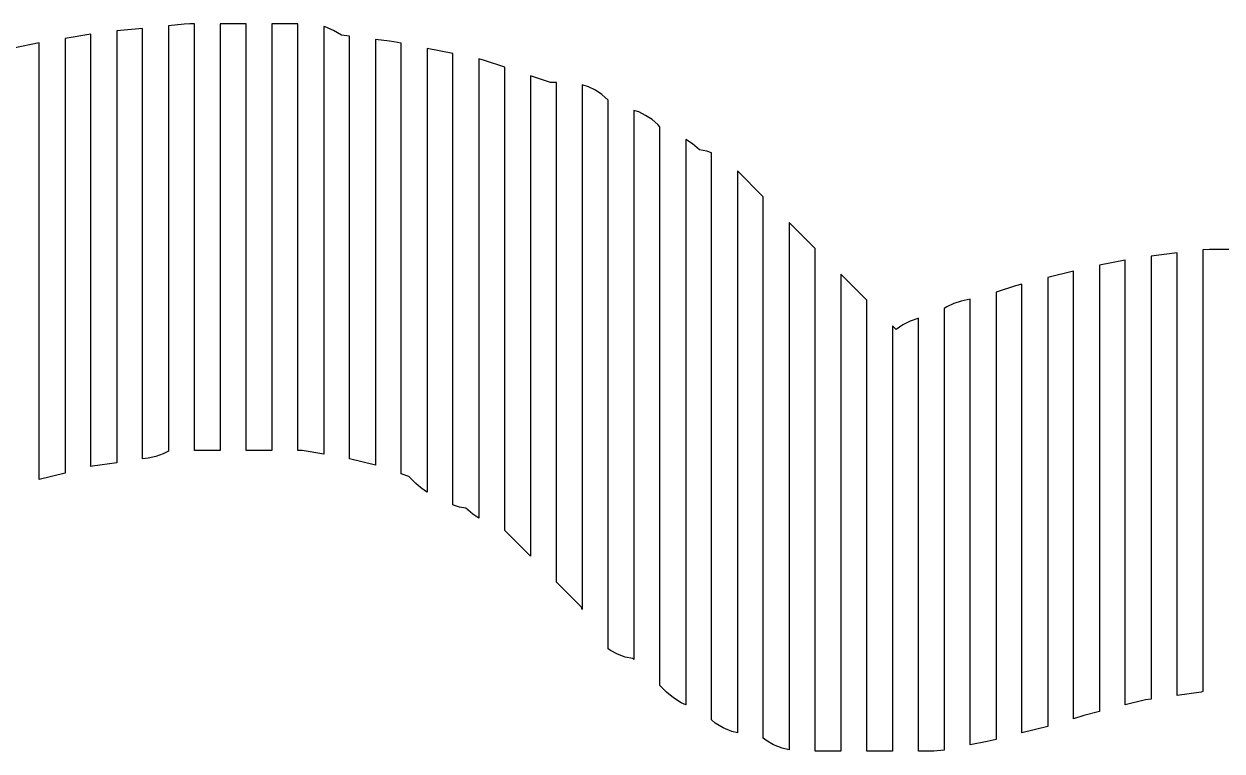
# Model space of a CAD drawing. Header units: metres. Extents: x -6 to 1890, y -8 to 898.
# Drawn here: x 919.2 to 1104.5, y 443.3 to 555.9 of the extents above; entities that cross this region are included whole.
import ezdxf

# ---------------------------------------------------------------- set-up
doc = ezdxf.new("R2010")
doc.units = ezdxf.units.M
doc.layers.add('PASSADAS_COMPLETAS', color=1, linetype='CONTINUOUS')
doc.layers.add('PECAS_2D', color=3, linetype='CONTINUOUS')

msp = doc.modelspace()

# ---------------------------------------------------------------- linework, layer by layer
at = {"layer": 'PASSADAS_COMPLETAS'}
msp.add_lwpolyline([(1105.578, 520.972), (1102.595, 520.972), (1101.578, 520.909), (1101.578, 515.747), (1101.578, 514.456), (1101.578, 513.166), (1101.578, 511.875), (1101.578, 510.585), (1101.578, 509.294), (1101.578, 508.004), (1101.578, 506.713), (1101.578, 505.423), (1101.578, 504.132), (1101.578, 502.842), (1101.578, 501.551), (1101.578, 500.261), (1101.578, 498.97), (1101.578, 497.68), (1101.578, 496.389), (1101.578, 495.098), (1101.578, 464.126), (1101.578, 462.835), (1101.578, 461.545), (1101.578, 460.254), (1101.578, 458.964), (1101.578, 457.673), (1101.578, 456.383), (1101.578, 452.511), (1101.297, 452.452), (1097.578, 451.921), (1097.578, 455.798), (1097.578, 457.09), (1097.578, 458.382), (1097.578, 459.675), (1097.578, 460.967), (1097.578, 462.26), (1097.578, 493.276), (1097.578, 494.569), (1097.578, 495.861), (1097.578, 497.153), (1097.578, 498.446), (1097.578, 499.738), (1097.578, 501.03), (1097.578, 502.323), (1097.578, 503.615), (1097.578, 504.908), (1097.578, 506.2), (1097.578, 507.492), (1097.578, 508.785), (1097.578, 510.077), (1097.578, 511.369), (1097.578, 512.662), (1097.578, 513.954), (1097.578, 515.246), (1097.578, 520.416), (1093.578, 519.916), (1093.578, 514.741), (1093.578, 513.447), (1093.578, 512.154), (1093.578, 510.86), (1093.578, 509.566), (1093.578, 508.273), (1093.578, 506.979), (1093.578, 505.685), (1093.578, 504.391), (1093.578, 503.098), (1093.578, 501.804), (1093.578, 500.51), (1093.578, 499.217), (1093.578, 497.923), (1093.578, 496.629), (1093.578, 495.335), (1093.578, 494.042), (1093.578, 461.699), (1093.578, 460.405), (1093.578, 459.111), (1093.578, 457.818), (1093.578, 456.524), (1093.578, 455.23), (1093.578, 451.349), (1092.713, 451.226), (1089.578, 450.442), (1089.578, 455.641), (1089.578, 456.94), (1089.578, 458.24), (1089.578, 459.54), (1089.578, 460.839), (1089.578, 493.331), (1089.578, 494.631), (1089.578, 495.93), (1089.578, 497.23), (1089.578, 498.53), (1089.578, 499.829), (1089.578, 501.129), (1089.578, 502.429), (1089.578, 503.729), (1089.578, 505.028), (1089.578, 506.328), (1089.578, 507.628), (1089.578, 508.927), (1089.578, 510.227), (1089.578, 511.527), (1089.578, 512.826), (1089.578, 514.126), (1089.578, 519.325), (1085.578, 518.525), (1085.578, 513.311), (1085.578, 512.007), (1085.578, 510.704), (1085.578, 509.4), (1085.578, 508.097), (1085.578, 506.794), (1085.578, 505.49), (1085.578, 504.187), (1085.578, 502.883), (1085.578, 501.58), (1085.578, 500.276), (1085.578, 498.973), (1085.578, 497.669), (1085.578, 496.366), (1085.578, 495.063), (1085.578, 493.759), (1085.578, 492.456), (1085.578, 459.869), (1085.578, 458.566), (1085.578, 457.263), (1085.578, 455.959), (1085.578, 454.656), (1085.578, 453.352), (1085.578, 449.442), (1083.167, 448.839), (1081.578, 448.309), (1081.578, 452.16), (1081.578, 453.443), (1081.578, 454.727), (1081.578, 456.01), (1081.578, 457.293), (1081.578, 458.577), (1081.578, 490.662), (1081.578, 493.229), (1081.578, 494.512), (1081.578, 495.796), (1081.578, 497.079), (1081.578, 498.363), (1081.578, 499.646), (1081.578, 500.929), (1081.578, 502.213), (1081.578, 503.496), (1081.578, 504.78), (1081.578, 506.063), (1081.578, 507.346), (1081.578, 508.63), (1081.578, 509.913), (1081.578, 511.197), (1081.578, 517.614), (1077.578, 516.614), (1077.578, 510.179), (1077.578, 508.892), (1077.578, 507.605), (1077.578, 506.318), (1077.578, 505.031), (1077.578, 503.744), (1077.578, 502.457), (1077.578, 501.17), (1077.578, 499.883), (1077.578, 498.597), (1077.578, 497.31), (1077.578, 496.023), (1077.578, 494.736), (1077.578, 493.449), (1077.578, 492.162), (1077.578, 490.875), (1077.578, 489.588), (1077.578, 457.414), (1077.578, 456.127), (1077.578, 454.84), (1077.578, 453.553), (1077.578, 452.266), (1077.578, 450.98), (1077.578, 447.119), (1073.578, 446.119), (1073.578, 449.98), (1073.578, 451.266), (1073.578, 452.553), (1073.578, 453.84), (1073.578, 455.127), (1073.578, 456.414), (1073.578, 457.701), (1073.578, 488.588), (1073.578, 489.875), (1073.578, 491.162), (1073.578, 492.449), (1073.578, 493.736), (1073.578, 495.023), (1073.578, 496.31), (1073.578, 497.597), (1073.578, 498.883), (1073.578, 500.17), (1073.578, 501.457), (1073.578, 502.744), (1073.578, 504.031), (1073.578, 505.318), (1073.578, 506.605), (1073.578, 507.892), (1073.578, 509.179), (1073.578, 515.614), (1072.573, 515.335), (1069.578, 514.337), (1069.578, 509.113), (1069.578, 507.807), (1069.578, 506.501), (1069.578, 505.195), (1069.578, 503.889), (1069.578, 502.583), (1069.578, 501.277), (1069.578, 499.971), (1069.578, 498.665), (1069.578, 497.359), (1069.578, 496.053), (1069.578, 494.747), (1069.578, 493.441), (1069.578, 492.135), (1069.578, 490.829), (1069.578, 489.523), (1069.578, 488.217), (1069.578, 486.911), (1069.578, 455.567), (1069.578, 454.261), (1069.578, 452.955), (1069.578, 451.649), (1069.578, 450.343), (1069.578, 445.119), (1068.187, 444.782), (1065.578, 444.26), (1065.578, 448.167), (1065.578, 449.47), (1065.578, 450.772), (1065.578, 452.075), (1065.578, 453.377), (1065.578, 454.68), (1065.578, 485.939), (1065.578, 487.241), (1065.578, 488.544), (1065.578, 489.846), (1065.578, 491.149), (1065.578, 492.451), (1065.578, 493.754), (1065.578, 495.056), (1065.578, 496.359), (1065.578, 497.661), (1065.578, 498.963), (1065.578, 500.266), (1065.578, 501.568), (1065.578, 502.871), (1065.578, 504.173), (1065.578, 505.476), (1065.578, 506.778), (1065.578, 513.291), (1064.195, 512.945), (1063.057, 512.58), (1061.968, 512.063), (1061.578, 511.81), (1061.578, 505.364), (1061.578, 504.074), (1061.578, 502.785), (1061.578, 501.496), (1061.578, 500.206), (1061.578, 498.917), (1061.578, 497.627), (1061.578, 496.338), (1061.578, 495.049), (1061.578, 493.759), (1061.578, 492.47), (1061.578, 491.181), (1061.578, 489.891), (1061.578, 488.602), (1061.578, 487.313), (1061.578, 486.023), (1061.578, 484.734), (1061.578, 455.079), (1061.578, 453.789), (1061.578, 451.211), (1061.578, 449.921), (1061.578, 448.632), (1061.578, 447.343), (1061.578, 443.474), (1059.939, 443.312), (1057.578, 443.312), (1057.578, 447.178), (1057.578, 448.466), (1057.578, 449.755), (1057.578, 451.043), (1057.578, 452.331), (1057.578, 453.62), (1057.578, 483.255), (1057.578, 484.543), (1057.578, 485.832), (1057.578, 487.12), (1057.578, 488.408), (1057.578, 490.985), (1057.578, 492.274), (1057.578, 493.562), (1057.578, 494.851), (1057.578, 496.139), (1057.578, 497.428), (1057.578, 498.716), (1057.578, 500.005), (1057.578, 501.293), (1057.578, 502.582), (1057.578, 503.87), (1057.578, 510.312), (1057.468, 510.289), (1056.277, 509.862), (1055.162, 509.277), (1054.152, 508.554), (1053.578, 509.128), (1053.578, 502.676), (1053.578, 501.385), (1053.578, 500.095), (1053.578, 498.804), (1053.578, 497.514), (1053.578, 494.933), (1053.578, 493.642), (1053.578, 492.352), (1053.578, 491.061), (1053.578, 489.771), (1053.578, 487.19), (1053.578, 485.899), (1053.578, 484.609), (1053.578, 483.318), (1053.578, 482.028), (1053.578, 453.636), (1053.578, 452.346), (1053.578, 451.055), (1053.578, 449.765), (1053.578, 448.474), (1053.578, 447.184), (1053.578, 443.312), (1049.578, 443.312), (1049.578, 447.191), (1049.578, 448.484), (1049.578, 449.777), (1049.578, 451.07), (1049.578, 452.362), (1049.578, 453.655), (1049.578, 482.099), (1049.578, 483.392), (1049.578, 484.685), (1049.578, 485.978), (1049.578, 487.27), (1049.578, 488.563), (1049.578, 489.856), (1049.578, 492.442), (1049.578, 493.735), (1049.578, 495.028), (1049.578, 496.321), (1049.578, 497.614), (1049.578, 498.906), (1049.578, 500.199), (1049.578, 501.492), (1049.578, 502.785), (1049.578, 504.078), (1049.578, 505.371), (1049.578, 506.664), (1049.578, 513.128), (1045.578, 517.128), (1045.578, 511.948), (1045.578, 510.653), (1045.578, 509.358), (1045.578, 508.063), (1045.578, 506.768), (1045.578, 505.473), (1045.578, 504.178), (1045.578, 502.883), (1045.578, 501.588), (1045.578, 500.293), (1045.578, 498.998), (1045.578, 497.703), (1045.578, 496.408), (1045.578, 495.113), (1045.578, 493.818), (1045.578, 492.523), (1045.578, 491.228), (1045.578, 489.933), (1045.578, 487.343), (1045.578, 453.672), (1045.578, 452.377), (1045.578, 451.082), (1045.578, 449.787), (1045.578, 448.492), (1045.578, 447.197), (1045.578, 443.312), (1041.578, 443.312), (1041.578, 447.203), (1041.578, 448.5), (1041.578, 449.797), (1041.578, 451.094), (1041.578, 452.391), (1041.578, 453.688), (1041.578, 492.596), (1041.578, 493.893), (1041.578, 495.19), (1041.578, 496.487), (1041.578, 497.783), (1041.578, 499.08), (1041.578, 500.377), (1041.578, 501.674), (1041.578, 502.971), (1041.578, 504.268), (1041.578, 505.565), (1041.578, 506.862), (1041.578, 508.159), (1041.578, 509.456), (1041.578, 510.753), (1041.578, 512.05), (1041.578, 513.347), (1041.578, 514.644), (1041.578, 515.941), (1041.578, 521.128), (1037.578, 525.128), (1037.578, 519.945), (1037.578, 518.649), (1037.578, 517.353), (1037.578, 516.057), (1037.578, 514.761), (1037.578, 513.465), (1037.578, 512.169), (1037.578, 510.874), (1037.578, 509.578), (1037.578, 508.282), (1037.578, 506.986), (1037.578, 505.69), (1037.578, 504.394), (1037.578, 503.098), (1037.578, 501.802), (1037.578, 500.506), (1037.578, 497.915), (1037.578, 496.619), (1037.578, 455.15), (1037.578, 453.854), (1037.578, 452.559), (1037.578, 451.263), (1037.578, 449.967), (1037.578, 448.671), (1037.578, 443.487), (1036.497, 443.741), (1035.179, 444.277), (1033.969, 445.007), (1033.578, 445.333), (1033.578, 449.201), (1033.578, 450.49), (1033.578, 451.779), (1033.578, 453.068), (1033.578, 454.358), (1033.578, 455.647), (1033.578, 502.056), (1033.578, 503.345), (1033.578, 504.634), (1033.578, 505.924), (1033.578, 507.213), (1033.578, 508.502), (1033.578, 509.791), (1033.578, 511.08), (1033.578, 512.369), (1033.578, 513.658), (1033.578, 514.948), (1033.578, 516.237), (1033.578, 517.526), (1033.578, 518.815), (1033.578, 520.104), (1033.578, 521.393), (1033.578, 522.682), (1033.578, 523.972), (1033.578, 529.128), (1029.578, 533.128), (1029.578, 526.636), (1029.578, 525.337), (1029.578, 524.039), (1029.578, 522.74), (1029.578, 521.442), (1029.578, 520.143), (1029.578, 518.845), (1029.578, 517.547), (1029.578, 516.248), (1029.578, 514.95), (1029.578, 513.651), (1029.578, 512.353), (1029.578, 511.054), (1029.578, 509.756), (1029.578, 508.457), (1029.578, 507.159), (1029.578, 505.86), (1029.578, 504.562), (1029.578, 459.115), (1029.578, 457.816), (1029.578, 456.518), (1029.578, 455.22), (1029.578, 453.921), (1029.578, 452.623), (1029.578, 451.324), (1029.578, 450.026), (1029.578, 446.13), (1028.698, 446.34), (1027.362, 446.893), (1026.138, 447.646), (1025.578, 448.125), (1025.578, 453.289), (1025.578, 454.58), (1025.578, 455.871), (1025.578, 457.162), (1025.578, 458.453), (1025.578, 459.744), (1025.578, 461.035), (1025.578, 507.51), (1025.578, 508.801), (1025.578, 510.092), (1025.578, 511.383), (1025.578, 512.674), (1025.578, 513.965), (1025.578, 515.256), (1025.578, 516.547), (1025.578, 517.838), (1025.578, 519.129), (1025.578, 520.42), (1025.578, 521.711), (1025.578, 523.002), (1025.578, 524.293), (1025.578, 525.584), (1025.578, 526.875), (1025.578, 528.166), (1025.578, 529.457), (1025.578, 535.912), (1024.866, 536.158), (1023.718, 536.403), (1022.653, 537.316), (1021.578, 537.98), (1021.578, 532.833), (1021.578, 531.547), (1021.578, 530.26), (1021.578, 528.973), (1021.578, 527.687), (1021.578, 526.4), (1021.578, 525.113), (1021.578, 523.827), (1021.578, 522.54), (1021.578, 521.253), (1021.578, 519.967), (1021.578, 518.68), (1021.578, 517.393), (1021.578, 516.107), (1021.578, 514.82), (1021.578, 513.534), (1021.578, 512.247), (1021.578, 510.96), (1021.578, 463.354), (1021.578, 462.068), (1021.578, 460.781), (1021.578, 459.494), (1021.578, 458.208), (1021.578, 456.921), (1021.578, 455.634), (1021.578, 450.488), (1020.869, 450.787), (1019.669, 451.528), (1018.604, 452.441), (1017.578, 453.466), (1017.578, 458.63), (1017.578, 459.921), (1017.578, 461.212), (1017.578, 462.503), (1017.578, 463.794), (1017.578, 465.085), (1017.578, 466.376), (1017.578, 467.667), (1017.578, 512.849), (1017.578, 515.43), (1017.578, 516.721), (1017.578, 518.012), (1017.578, 519.303), (1017.578, 520.594), (1017.578, 521.885), (1017.578, 523.176), (1017.578, 524.467), (1017.578, 525.758), (1017.578, 527.049), (1017.578, 528.34), (1017.578, 529.63), (1017.578, 530.921), (1017.578, 532.212), (1017.578, 533.503), (1017.578, 534.794), (1017.578, 539.958), (1017.255, 540.281), (1016.373, 541.056), (1015.382, 541.721), (1014.302, 542.254), (1013.578, 542.499), (1013.578, 537.346), (1013.578, 536.057), (1013.578, 534.769), (1013.578, 533.481), (1013.578, 532.192), (1013.578, 530.904), (1013.578, 529.615), (1013.578, 528.327), (1013.578, 527.039), (1013.578, 525.75), (1013.578, 524.462), (1013.578, 523.174), (1013.578, 521.885), (1013.578, 520.597), (1013.578, 519.308), (1013.578, 518.02), (1013.578, 515.443), (1013.578, 471.639), (1013.578, 470.35), (1013.578, 469.062), (1013.578, 467.773), (1013.578, 466.485), (1013.578, 465.197), (1013.578, 463.908), (1013.578, 462.62), (1013.578, 457.466), (1013.424, 457.62), (1012.232, 457.871), (1011.052, 458.293), (1009.92, 458.886), (1009.578, 459.132), (1009.578, 466.855), (1009.578, 468.142), (1009.578, 469.429), (1009.578, 470.716), (1009.578, 472.003), (1009.578, 473.29), (1009.578, 474.577), (1009.578, 475.864), (1009.578, 478.438), (1009.578, 518.338), (1009.578, 519.625), (1009.578, 520.912), (1009.578, 522.199), (1009.578, 523.487), (1009.578, 524.774), (1009.578, 526.061), (1009.578, 527.348), (1009.578, 528.635), (1009.578, 529.922), (1009.578, 531.209), (1009.578, 532.496), (1009.578, 533.783), (1009.578, 535.07), (1009.578, 536.357), (1009.578, 537.645), (1009.578, 538.932), (1009.578, 544.08), (1008.617, 544.934), (1007.626, 545.598), (1006.547, 546.132), (1005.578, 546.46), (1005.578, 541.301), (1005.578, 540.012), (1005.578, 538.722), (1005.578, 537.432), (1005.578, 536.143), (1005.578, 534.853), (1005.578, 533.563), (1005.578, 532.274), (1005.578, 530.984), (1005.578, 529.695), (1005.578, 528.405), (1005.578, 527.115), (1005.578, 525.826), (1005.578, 524.536), (1005.578, 523.246), (1005.578, 521.957), (1005.578, 520.667), (1005.578, 519.378), (1005.578, 480.689), (1005.578, 479.399), (1005.578, 478.109), (1005.578, 476.82), (1005.578, 475.53), (1005.578, 474.241), (1005.578, 472.951), (1005.578, 465.213), (1005.451, 465.593), (1001.578, 469.466), (1001.578, 475.913), (1001.578, 477.202), (1001.578, 478.492), (1001.578, 479.781), (1001.578, 481.07), (1001.578, 482.359), (1001.578, 508.145), (1001.578, 522.328), (1001.578, 523.617), (1001.578, 524.906), (1001.578, 526.196), (1001.578, 527.485), (1001.578, 528.774), (1001.578, 530.064), (1001.578, 531.353), (1001.578, 532.642), (1001.578, 533.931), (1001.578, 535.221), (1001.578, 536.51), (1001.578, 537.799), (1001.578, 539.089), (1001.578, 540.378), (1001.578, 541.667), (1001.578, 542.957), (1001.578, 546.824), (1000.663, 546.824), (997.578, 547.853), (997.578, 543.938), (997.578, 542.633), (997.578, 541.328), (997.578, 540.023), (997.578, 538.718), (997.578, 537.413), (997.578, 536.108), (997.578, 534.803), (997.578, 533.498), (997.578, 532.193), (997.578, 530.888), (997.578, 529.582), (997.578, 528.277), (997.578, 526.972), (997.578, 525.667), (997.578, 524.362), (997.578, 523.057), (997.578, 486.517), (997.578, 485.212), (997.578, 483.907), (997.578, 482.602), (997.578, 481.297), (997.578, 479.992), (997.578, 478.687), (997.578, 473.466), (993.578, 477.466), (993.578, 481.378), (993.578, 482.682), (993.578, 483.986), (993.578, 485.29), (993.578, 486.594), (993.578, 487.898), (993.578, 489.202), (993.578, 524.41), (993.578, 525.714), (993.578, 527.018), (993.578, 528.322), (993.578, 529.626), (993.578, 530.93), (993.578, 532.234), (993.578, 533.538), (993.578, 534.842), (993.578, 536.146), (993.578, 537.45), (993.578, 538.754), (993.578, 540.058), (993.578, 541.362), (993.578, 542.666), (993.578, 543.97), (993.578, 545.274), (993.578, 549.186), (990.43, 550.235), (989.578, 550.462), (989.578, 546.585), (989.578, 545.293), (989.578, 544.001), (989.578, 542.708), (989.578, 541.416), (989.578, 540.124), (989.578, 538.832), (989.578, 537.54), (989.578, 536.247), (989.578, 534.955), (989.578, 533.663), (989.578, 532.371), (989.578, 531.078), (989.578, 529.786), (989.578, 528.494), (989.578, 527.202), (989.578, 525.91), (989.578, 492.312), (989.578, 491.02), (989.578, 489.728), (989.578, 488.435), (989.578, 487.143), (989.578, 485.851), (989.578, 484.559), (989.578, 479.39), (988.646, 479.966), (987.572, 480.887), (986.611, 481.076), (985.674, 481.368), (985.578, 481.41), (985.578, 486.585), (985.578, 487.879), (985.578, 489.173), (985.578, 490.467), (985.578, 491.761), (985.578, 493.055), (985.578, 526.695), (985.578, 527.988), (985.578, 529.282), (985.578, 530.576), (985.578, 531.87), (985.578, 533.164), (985.578, 534.458), (985.578, 535.751), (985.578, 537.045), (985.578, 538.339), (985.578, 539.633), (985.578, 540.927), (985.578, 542.221), (985.578, 543.514), (985.578, 544.808), (985.578, 546.102), (985.578, 547.396), (985.578, 551.277), (981.578, 552.077), (981.578, 548.19), (981.578, 546.894), (981.578, 545.598), (981.578, 544.303), (981.578, 543.007), (981.578, 541.711), (981.578, 540.415), (981.578, 539.119), (981.578, 537.824), (981.578, 536.528), (981.578, 535.232), (981.578, 533.936), (981.578, 532.64), (981.578, 531.345), (981.578, 530.049), (981.578, 528.753), (981.578, 495.062), (981.578, 493.766), (981.578, 492.47), (981.578, 491.175), (981.578, 489.879), (981.578, 488.583), (981.578, 483.4), (981.344, 483.533), (980.551, 484.105), (979.826, 484.756), (978.759, 485.822), (977.578, 486.216), (977.578, 490.062), (977.578, 491.344), (977.578, 492.626), (977.578, 493.908), (977.578, 495.19), (977.578, 496.471), (977.578, 528.52), (977.578, 529.802), (977.578, 531.084), (977.578, 532.366), (977.578, 533.648), (977.578, 534.93), (977.578, 536.212), (977.578, 537.494), (977.578, 538.776), (977.578, 540.058), (977.578, 541.34), (977.578, 542.622), (977.578, 543.904), (977.578, 545.186), (977.578, 546.468), (977.578, 547.75), (977.578, 549.032), (977.578, 552.878), (976.411, 553.111), (975.755, 553.217), (973.578, 553.489), (973.578, 549.611), (973.578, 548.318), (973.578, 547.025), (973.578, 545.732), (973.578, 544.439), (973.578, 543.146), (973.578, 541.853), (973.578, 540.56), (973.578, 539.267), (973.578, 537.974), (973.578, 536.681), (973.578, 535.388), (973.578, 534.095), (973.578, 532.802), (973.578, 531.509), (973.578, 530.216), (973.578, 497.893), (973.578, 496.6), (973.578, 495.307), (973.578, 494.014), (973.578, 492.721), (973.578, 491.428), (973.578, 487.549), (973.373, 487.617), (969.578, 488.566), (969.578, 492.415), (969.578, 493.697), (969.578, 494.98), (969.578, 496.263), (969.578, 497.546), (969.578, 498.829), (969.578, 529.616), (969.578, 530.899), (969.578, 532.182), (969.578, 533.464), (969.578, 534.747), (969.578, 536.03), (969.578, 537.313), (969.578, 538.596), (969.578, 539.879), (969.578, 541.161), (969.578, 542.444), (969.578, 543.727), (969.578, 545.01), (969.578, 546.293), (969.578, 547.575), (969.578, 548.858), (969.578, 550.141), (969.578, 553.989), (968.327, 554.146), (967.12, 554.883), (965.796, 555.43), (965.578, 555.482), (965.578, 550.291), (965.578, 548.993), (965.578, 547.695), (965.578, 546.397), (965.578, 545.099), (965.578, 543.801), (965.578, 542.503), (965.578, 541.206), (965.578, 539.908), (965.578, 538.61), (965.578, 537.312), (965.578, 536.014), (965.578, 534.716), (965.578, 533.418), (965.578, 532.12), (965.578, 530.822), (965.578, 498.375), (965.578, 497.077), (965.578, 495.779), (965.578, 494.481), (965.578, 493.184), (965.578, 489.29), (962.24, 489.846), (961.578, 489.846), (961.578, 493.73), (961.578, 495.025), (961.578, 496.319), (961.578, 497.614), (961.578, 498.909), (961.578, 500.203), (961.578, 531.275), (961.578, 532.569), (961.578, 533.864), (961.578, 536.453), (961.578, 537.748), (961.578, 539.042), (961.578, 540.337), (961.578, 541.632), (961.578, 542.926), (961.578, 544.221), (961.578, 545.516), (961.578, 546.81), (961.578, 548.105), (961.578, 549.4), (961.578, 550.694), (961.578, 555.873), (957.578, 555.873), (957.578, 550.694), (957.578, 549.4), (957.578, 548.105), (957.578, 546.81), (957.578, 545.516), (957.578, 544.221), (957.578, 542.926), (957.578, 541.632), (957.578, 540.337), (957.578, 539.042), (957.578, 537.748), (957.578, 536.453), (957.578, 535.159), (957.578, 533.864), (957.578, 532.569), (957.578, 531.275), (957.578, 500.203), (957.578, 498.909), (957.578, 497.614), (957.578, 496.319), (957.578, 495.025), (957.578, 493.73), (957.578, 489.846), (953.578, 489.846), (953.578, 493.73), (953.578, 495.025), (953.578, 496.319), (953.578, 497.614), (953.578, 498.909), (953.578, 500.203), (953.578, 531.275), (953.578, 532.569), (953.578, 533.864), (953.578, 535.159), (953.578, 536.453), (953.578, 537.748), (953.578, 539.042), (953.578, 540.337), (953.578, 541.632), (953.578, 542.926), (953.578, 544.221), (953.578, 545.516), (953.578, 546.81), (953.578, 548.105), (953.578, 549.4), (953.578, 550.694), (953.578, 555.873), (949.578, 555.873), (949.578, 550.694), (949.578, 549.4), (949.578, 548.105), (949.578, 546.81), (949.578, 545.516), (949.578, 544.221), (949.578, 542.926), (949.578, 541.632), (949.578, 540.337), (949.578, 539.042), (949.578, 537.748), (949.578, 536.453), (949.578, 535.159), (949.578, 533.864), (949.578, 532.569), (949.578, 500.203), (949.578, 498.909), (949.578, 497.614), (949.578, 496.319), (949.578, 495.025), (949.578, 493.73), (949.578, 489.846), (945.578, 489.846), (945.578, 493.73), (945.578, 495.025), (945.578, 496.319), (945.578, 497.614), (945.578, 498.909), (945.578, 500.203), (945.578, 531.275), (945.578, 532.569), (945.578, 533.864), (945.578, 535.159), (945.578, 536.453), (945.578, 537.748), (945.578, 539.042), (945.578, 540.337), (945.578, 541.632), (945.578, 542.926), (945.578, 544.221), (945.578, 545.516), (945.578, 546.81), (945.578, 548.105), (945.578, 549.4), (945.578, 550.694), (945.578, 555.873), (944.897, 555.873), (943.991, 555.828), (941.578, 555.586), (941.578, 550.421), (941.578, 549.129), (941.578, 547.838), (941.578, 546.546), (941.578, 545.255), (941.578, 543.964), (941.578, 542.672), (941.578, 541.381), (941.578, 540.089), (941.578, 538.798), (941.578, 537.506), (941.578, 536.215), (941.578, 534.924), (941.578, 533.632), (941.578, 532.341), (941.578, 531.049), (941.578, 500.056), (941.578, 498.764), (941.578, 497.473), (941.578, 496.181), (941.578, 494.89), (941.578, 493.599), (941.578, 489.724), (940.745, 489.298), (939.605, 488.894), (938.428, 488.645), (937.578, 488.524), (937.578, 492.37), (937.578, 493.651), (937.578, 494.933), (937.578, 496.215), (937.578, 497.497), (937.578, 498.779), (937.578, 530.829), (937.578, 532.111), (937.578, 533.393), (937.578, 534.675), (937.578, 535.957), (937.578, 537.239), (937.578, 538.521), (937.578, 539.803), (937.578, 541.085), (937.578, 542.367), (937.578, 543.648), (937.578, 544.93), (937.578, 546.212), (937.578, 547.494), (937.578, 548.776), (937.578, 550.058), (937.578, 555.186), (933.578, 554.786), (933.578, 549.645), (933.578, 548.36), (933.578, 547.075), (933.578, 545.789), (933.578, 544.504), (933.578, 543.219), (933.578, 541.934), (933.578, 540.648), (933.578, 539.363), (933.578, 538.078), (933.578, 536.792), (933.578, 535.507), (933.578, 534.222), (933.578, 532.937), (933.578, 531.651), (933.578, 530.366), (933.578, 498.234), (933.578, 496.949), (933.578, 495.664), (933.578, 494.379), (933.578, 493.093), (933.578, 487.952), (929.844, 487.419), (929.578, 487.352), (929.578, 491.215), (929.578, 492.503), (929.578, 493.79), (929.578, 495.078), (929.578, 496.365), (929.578, 497.653), (929.578, 498.94), (929.578, 529.843), (929.578, 531.13), (929.578, 532.418), (929.578, 533.705), (929.578, 534.993), (929.578, 536.281), (929.578, 537.568), (929.578, 538.856), (929.578, 540.143), (929.578, 541.431), (929.578, 542.719), (929.578, 544.006), (929.578, 545.294), (929.578, 546.581), (929.578, 547.869), (929.578, 549.156), (929.578, 554.307), (925.578, 553.64), (925.578, 548.464), (925.578, 547.17), (925.578, 545.876), (925.578, 544.582), (925.578, 543.288), (925.578, 541.994), (925.578, 540.7), (925.578, 539.406), (925.578, 538.112), (925.578, 536.818), (925.578, 535.524), (925.578, 534.23), (925.578, 532.936), (925.578, 531.642), (925.578, 530.348), (925.578, 529.054), (925.578, 497.998), (925.578, 496.704), (925.578, 495.41), (925.578, 494.116), (925.578, 492.822), (925.578, 491.528), (925.578, 486.352), (921.578, 485.352), (921.578, 490.551), (921.578, 491.851), (921.578, 493.151), (921.578, 494.451), (921.578, 495.75), (921.578, 528.245), (921.578, 529.544), (921.578, 530.844), (921.578, 532.144), (921.578, 533.444), (921.578, 534.744), (921.578, 536.043), (921.578, 537.343), (921.578, 538.643), (921.578, 539.943), (921.578, 541.242), (921.578, 542.542), (921.578, 543.842), (921.578, 545.142), (921.578, 546.441), (921.578, 547.741), (921.578, 552.94), (917.578, 552.14)], dxfattribs=at)
at = {"layer": 'PECAS_2D'}
msp.add_lwpolyline([(1105.578, 520.972), (1102.595, 520.972), (1101.578, 520.909), (1101.578, 515.747), (1101.578, 514.456), (1101.578, 513.166), (1101.578, 511.875), (1101.578, 510.585), (1101.578, 509.294), (1101.578, 508.004), (1101.578, 506.713), (1101.578, 505.423), (1101.578, 504.132), (1101.578, 502.842), (1101.578, 501.551), (1101.578, 500.261), (1101.578, 498.97), (1101.578, 497.68), (1101.578, 496.389), (1101.578, 495.098), (1101.578, 464.126), (1101.578, 462.835), (1101.578, 461.545), (1101.578, 460.254), (1101.578, 458.964), (1101.578, 457.673), (1101.578, 456.383), (1101.578, 452.511), (1101.297, 452.452), (1097.578, 451.921), (1097.578, 455.798), (1097.578, 457.09), (1097.578, 458.382), (1097.578, 459.675), (1097.578, 460.967), (1097.578, 462.26), (1097.578, 493.276), (1097.578, 494.569), (1097.578, 495.861), (1097.578, 497.153), (1097.578, 498.446), (1097.578, 499.738), (1097.578, 501.03), (1097.578, 502.323), (1097.578, 503.615), (1097.578, 504.908), (1097.578, 506.2), (1097.578, 507.492), (1097.578, 508.785), (1097.578, 510.077), (1097.578, 511.369), (1097.578, 512.662), (1097.578, 513.954), (1097.578, 515.246), (1097.578, 520.416), (1093.578, 519.916), (1093.578, 514.741), (1093.578, 513.447), (1093.578, 512.154), (1093.578, 510.86), (1093.578, 509.566), (1093.578, 508.273), (1093.578, 506.979), (1093.578, 505.685), (1093.578, 504.391), (1093.578, 503.098), (1093.578, 501.804), (1093.578, 500.51), (1093.578, 499.217), (1093.578, 497.923), (1093.578, 496.629), (1093.578, 495.335), (1093.578, 494.042), (1093.578, 461.699), (1093.578, 460.405), (1093.578, 459.111), (1093.578, 457.818), (1093.578, 456.524), (1093.578, 455.23), (1093.578, 451.349), (1092.713, 451.226), (1089.578, 450.442), (1089.578, 455.641), (1089.578, 456.94), (1089.578, 458.24), (1089.578, 459.54), (1089.578, 460.839), (1089.578, 493.331), (1089.578, 494.631), (1089.578, 495.93), (1089.578, 497.23), (1089.578, 498.53), (1089.578, 499.829), (1089.578, 501.129), (1089.578, 502.429), (1089.578, 503.729), (1089.578, 505.028), (1089.578, 506.328), (1089.578, 507.628), (1089.578, 508.927), (1089.578, 510.227), (1089.578, 511.527), (1089.578, 512.826), (1089.578, 514.126), (1089.578, 519.325), (1085.578, 518.525), (1085.578, 513.311), (1085.578, 512.007), (1085.578, 510.704), (1085.578, 509.4), (1085.578, 508.097), (1085.578, 506.794), (1085.578, 505.49), (1085.578, 504.187), (1085.578, 502.883), (1085.578, 501.58), (1085.578, 500.276), (1085.578, 498.973), (1085.578, 497.669), (1085.578, 496.366), (1085.578, 495.063), (1085.578, 493.759), (1085.578, 492.456), (1085.578, 459.869), (1085.578, 458.566), (1085.578, 457.263), (1085.578, 455.959), (1085.578, 454.656), (1085.578, 453.352), (1085.578, 449.442), (1083.167, 448.839), (1081.578, 448.309), (1081.578, 452.16), (1081.578, 453.443), (1081.578, 454.727), (1081.578, 456.01), (1081.578, 457.293), (1081.578, 458.577), (1081.578, 490.662), (1081.578, 493.229), (1081.578, 494.512), (1081.578, 495.796), (1081.578, 497.079), (1081.578, 498.363), (1081.578, 499.646), (1081.578, 500.929), (1081.578, 502.213), (1081.578, 503.496), (1081.578, 504.78), (1081.578, 506.063), (1081.578, 507.346), (1081.578, 508.63), (1081.578, 509.913), (1081.578, 511.197), (1081.578, 517.614), (1077.578, 516.614), (1077.578, 510.179), (1077.578, 508.892), (1077.578, 507.605), (1077.578, 506.318), (1077.578, 505.031), (1077.578, 503.744), (1077.578, 502.457), (1077.578, 501.17), (1077.578, 499.883), (1077.578, 498.597), (1077.578, 497.31), (1077.578, 496.023), (1077.578, 494.736), (1077.578, 493.449), (1077.578, 492.162), (1077.578, 490.875), (1077.578, 489.588), (1077.578, 457.414), (1077.578, 456.127), (1077.578, 454.84), (1077.578, 453.553), (1077.578, 452.266), (1077.578, 450.98), (1077.578, 447.119), (1073.578, 446.119), (1073.578, 449.98), (1073.578, 451.266), (1073.578, 452.553), (1073.578, 453.84), (1073.578, 455.127), (1073.578, 456.414), (1073.578, 457.701), (1073.578, 488.588), (1073.578, 489.875), (1073.578, 491.162), (1073.578, 492.449), (1073.578, 493.736), (1073.578, 495.023), (1073.578, 496.31), (1073.578, 497.597), (1073.578, 498.883), (1073.578, 500.17), (1073.578, 501.457), (1073.578, 502.744), (1073.578, 504.031), (1073.578, 505.318), (1073.578, 506.605), (1073.578, 507.892), (1073.578, 509.179), (1073.578, 515.614), (1072.573, 515.335), (1069.578, 514.337), (1069.578, 509.113), (1069.578, 507.807), (1069.578, 506.501), (1069.578, 505.195), (1069.578, 503.889), (1069.578, 502.583), (1069.578, 501.277), (1069.578, 499.971), (1069.578, 498.665), (1069.578, 497.359), (1069.578, 496.053), (1069.578, 494.747), (1069.578, 493.441), (1069.578, 492.135), (1069.578, 490.829), (1069.578, 489.523), (1069.578, 488.217), (1069.578, 486.911), (1069.578, 455.567), (1069.578, 454.261), (1069.578, 452.955), (1069.578, 451.649), (1069.578, 450.343), (1069.578, 445.119), (1068.187, 444.782), (1065.578, 444.26), (1065.578, 448.167), (1065.578, 449.47), (1065.578, 450.772), (1065.578, 452.075), (1065.578, 453.377), (1065.578, 454.68), (1065.578, 485.939), (1065.578, 487.241), (1065.578, 488.544), (1065.578, 489.846), (1065.578, 491.149), (1065.578, 492.451), (1065.578, 493.754), (1065.578, 495.056), (1065.578, 496.359), (1065.578, 497.661), (1065.578, 498.963), (1065.578, 500.266), (1065.578, 501.568), (1065.578, 502.871), (1065.578, 504.173), (1065.578, 505.476), (1065.578, 506.778), (1065.578, 513.291), (1064.195, 512.945), (1063.057, 512.58), (1061.968, 512.063), (1061.578, 511.81), (1061.578, 505.364), (1061.578, 504.074), (1061.578, 502.785), (1061.578, 501.496), (1061.578, 500.206), (1061.578, 498.917), (1061.578, 497.627), (1061.578, 496.338), (1061.578, 495.049), (1061.578, 493.759), (1061.578, 492.47), (1061.578, 491.181), (1061.578, 489.891), (1061.578, 488.602), (1061.578, 487.313), (1061.578, 486.023), (1061.578, 484.734), (1061.578, 455.079), (1061.578, 453.789), (1061.578, 451.211), (1061.578, 449.921), (1061.578, 448.632), (1061.578, 447.343), (1061.578, 443.474), (1059.939, 443.312), (1057.578, 443.312), (1057.578, 447.178), (1057.578, 448.466), (1057.578, 449.755), (1057.578, 451.043), (1057.578, 452.331), (1057.578, 453.62), (1057.578, 483.255), (1057.578, 484.543), (1057.578, 485.832), (1057.578, 487.12), (1057.578, 488.408), (1057.578, 490.985), (1057.578, 492.274), (1057.578, 493.562), (1057.578, 494.851), (1057.578, 496.139), (1057.578, 497.428), (1057.578, 498.716), (1057.578, 500.005), (1057.578, 501.293), (1057.578, 502.582), (1057.578, 503.87), (1057.578, 510.312), (1057.468, 510.289), (1056.277, 509.862), (1055.162, 509.277), (1054.152, 508.554), (1053.578, 509.128), (1053.578, 502.676), (1053.578, 501.385), (1053.578, 500.095), (1053.578, 498.804), (1053.578, 497.514), (1053.578, 494.933), (1053.578, 493.642), (1053.578, 492.352), (1053.578, 491.061), (1053.578, 489.771), (1053.578, 487.19), (1053.578, 485.899), (1053.578, 484.609), (1053.578, 483.318), (1053.578, 482.028), (1053.578, 453.636), (1053.578, 452.346), (1053.578, 451.055), (1053.578, 449.765), (1053.578, 448.474), (1053.578, 447.184), (1053.578, 443.312), (1049.578, 443.312), (1049.578, 447.191), (1049.578, 448.484), (1049.578, 449.777), (1049.578, 451.07), (1049.578, 452.362), (1049.578, 453.655), (1049.578, 482.099), (1049.578, 483.392), (1049.578, 484.685), (1049.578, 485.978), (1049.578, 487.27), (1049.578, 488.563), (1049.578, 489.856), (1049.578, 492.442), (1049.578, 493.735), (1049.578, 495.028), (1049.578, 496.321), (1049.578, 497.614), (1049.578, 498.906), (1049.578, 500.199), (1049.578, 501.492), (1049.578, 502.785), (1049.578, 504.078), (1049.578, 505.371), (1049.578, 506.664), (1049.578, 513.128), (1045.578, 517.128), (1045.578, 511.948), (1045.578, 510.653), (1045.578, 509.358), (1045.578, 508.063), (1045.578, 506.768), (1045.578, 505.473), (1045.578, 504.178), (1045.578, 502.883), (1045.578, 501.588), (1045.578, 500.293), (1045.578, 498.998), (1045.578, 497.703), (1045.578, 496.408), (1045.578, 495.113), (1045.578, 493.818), (1045.578, 492.523), (1045.578, 491.228), (1045.578, 489.933), (1045.578, 487.343), (1045.578, 453.672), (1045.578, 452.377), (1045.578, 451.082), (1045.578, 449.787), (1045.578, 448.492), (1045.578, 447.197), (1045.578, 443.312), (1041.578, 443.312), (1041.578, 447.203), (1041.578, 448.5), (1041.578, 449.797), (1041.578, 451.094), (1041.578, 452.391), (1041.578, 453.688), (1041.578, 492.596), (1041.578, 493.893), (1041.578, 495.19), (1041.578, 496.487), (1041.578, 497.783), (1041.578, 499.08), (1041.578, 500.377), (1041.578, 501.674), (1041.578, 502.971), (1041.578, 504.268), (1041.578, 505.565), (1041.578, 506.862), (1041.578, 508.159), (1041.578, 509.456), (1041.578, 510.753), (1041.578, 512.05), (1041.578, 513.347), (1041.578, 514.644), (1041.578, 515.941), (1041.578, 521.128), (1037.578, 525.128), (1037.578, 519.945), (1037.578, 518.649), (1037.578, 517.353), (1037.578, 516.057), (1037.578, 514.761), (1037.578, 513.465), (1037.578, 512.169), (1037.578, 510.874), (1037.578, 509.578), (1037.578, 508.282), (1037.578, 506.986), (1037.578, 505.69), (1037.578, 504.394), (1037.578, 503.098), (1037.578, 501.802), (1037.578, 500.506), (1037.578, 497.915), (1037.578, 496.619), (1037.578, 455.15), (1037.578, 453.854), (1037.578, 452.559), (1037.578, 451.263), (1037.578, 449.967), (1037.578, 448.671), (1037.578, 443.487), (1036.497, 443.741), (1035.179, 444.277), (1033.969, 445.007), (1033.578, 445.333), (1033.578, 449.201), (1033.578, 450.49), (1033.578, 451.779), (1033.578, 453.068), (1033.578, 454.358), (1033.578, 455.647), (1033.578, 502.056), (1033.578, 503.345), (1033.578, 504.634), (1033.578, 505.924), (1033.578, 507.213), (1033.578, 508.502), (1033.578, 509.791), (1033.578, 511.08), (1033.578, 512.369), (1033.578, 513.658), (1033.578, 514.948), (1033.578, 516.237), (1033.578, 517.526), (1033.578, 518.815), (1033.578, 520.104), (1033.578, 521.393), (1033.578, 522.682), (1033.578, 523.972), (1033.578, 529.128), (1029.578, 533.128), (1029.578, 526.636), (1029.578, 525.337), (1029.578, 524.039), (1029.578, 522.74), (1029.578, 521.442), (1029.578, 520.143), (1029.578, 518.845), (1029.578, 517.547), (1029.578, 516.248), (1029.578, 514.95), (1029.578, 513.651), (1029.578, 512.353), (1029.578, 511.054), (1029.578, 509.756), (1029.578, 508.457), (1029.578, 507.159), (1029.578, 505.86), (1029.578, 504.562), (1029.578, 459.115), (1029.578, 457.816), (1029.578, 456.518), (1029.578, 455.22), (1029.578, 453.921), (1029.578, 452.623), (1029.578, 451.324), (1029.578, 450.026), (1029.578, 446.13), (1028.698, 446.34), (1027.362, 446.893), (1026.138, 447.646), (1025.578, 448.125), (1025.578, 453.289), (1025.578, 454.58), (1025.578, 455.871), (1025.578, 457.162), (1025.578, 458.453), (1025.578, 459.744), (1025.578, 461.035), (1025.578, 507.51), (1025.578, 508.801), (1025.578, 510.092), (1025.578, 511.383), (1025.578, 512.674), (1025.578, 513.965), (1025.578, 515.256), (1025.578, 516.547), (1025.578, 517.838), (1025.578, 519.129), (1025.578, 520.42), (1025.578, 521.711), (1025.578, 523.002), (1025.578, 524.293), (1025.578, 525.584), (1025.578, 526.875), (1025.578, 528.166), (1025.578, 529.457), (1025.578, 535.912), (1024.866, 536.158), (1023.718, 536.403), (1022.653, 537.316), (1021.578, 537.98), (1021.578, 532.833), (1021.578, 531.547), (1021.578, 530.26), (1021.578, 528.973), (1021.578, 527.687), (1021.578, 526.4), (1021.578, 525.113), (1021.578, 523.827), (1021.578, 522.54), (1021.578, 521.253), (1021.578, 519.967), (1021.578, 518.68), (1021.578, 517.393), (1021.578, 516.107), (1021.578, 514.82), (1021.578, 513.534), (1021.578, 512.247), (1021.578, 510.96), (1021.578, 463.354), (1021.578, 462.068), (1021.578, 460.781), (1021.578, 459.494), (1021.578, 458.208), (1021.578, 456.921), (1021.578, 455.634), (1021.578, 450.488), (1020.869, 450.787), (1019.669, 451.528), (1018.604, 452.441), (1017.578, 453.466), (1017.578, 458.63), (1017.578, 459.921), (1017.578, 461.212), (1017.578, 462.503), (1017.578, 463.794), (1017.578, 465.085), (1017.578, 466.376), (1017.578, 467.667), (1017.578, 512.849), (1017.578, 515.43), (1017.578, 516.721), (1017.578, 518.012), (1017.578, 519.303), (1017.578, 520.594), (1017.578, 521.885), (1017.578, 523.176), (1017.578, 524.467), (1017.578, 525.758), (1017.578, 527.049), (1017.578, 528.34), (1017.578, 529.63), (1017.578, 530.921), (1017.578, 532.212), (1017.578, 533.503), (1017.578, 534.794), (1017.578, 539.958), (1017.255, 540.281), (1016.373, 541.056), (1015.382, 541.721), (1014.302, 542.254), (1013.578, 542.499), (1013.578, 537.346), (1013.578, 536.057), (1013.578, 534.769), (1013.578, 533.481), (1013.578, 532.192), (1013.578, 530.904), (1013.578, 529.615), (1013.578, 528.327), (1013.578, 527.039), (1013.578, 525.75), (1013.578, 524.462), (1013.578, 523.174), (1013.578, 521.885), (1013.578, 520.597), (1013.578, 519.308), (1013.578, 518.02), (1013.578, 515.443), (1013.578, 471.639), (1013.578, 470.35), (1013.578, 469.062), (1013.578, 467.773), (1013.578, 466.485), (1013.578, 465.197), (1013.578, 463.908), (1013.578, 462.62), (1013.578, 457.466), (1013.424, 457.62), (1012.232, 457.871), (1011.052, 458.293), (1009.92, 458.886), (1009.578, 459.132), (1009.578, 466.855), (1009.578, 468.142), (1009.578, 469.429), (1009.578, 470.716), (1009.578, 472.003), (1009.578, 473.29), (1009.578, 474.577), (1009.578, 475.864), (1009.578, 478.438), (1009.578, 518.338), (1009.578, 519.625), (1009.578, 520.912), (1009.578, 522.199), (1009.578, 523.487), (1009.578, 524.774), (1009.578, 526.061), (1009.578, 527.348), (1009.578, 528.635), (1009.578, 529.922), (1009.578, 531.209), (1009.578, 532.496), (1009.578, 533.783), (1009.578, 535.07), (1009.578, 536.357), (1009.578, 537.645), (1009.578, 538.932), (1009.578, 544.08), (1008.617, 544.934), (1007.626, 545.598), (1006.547, 546.132), (1005.578, 546.46), (1005.578, 541.301), (1005.578, 540.012), (1005.578, 538.722), (1005.578, 537.432), (1005.578, 536.143), (1005.578, 534.853), (1005.578, 533.563), (1005.578, 532.274), (1005.578, 530.984), (1005.578, 529.695), (1005.578, 528.405), (1005.578, 527.115), (1005.578, 525.826), (1005.578, 524.536), (1005.578, 523.246), (1005.578, 521.957), (1005.578, 520.667), (1005.578, 519.378), (1005.578, 480.689), (1005.578, 479.399), (1005.578, 478.109), (1005.578, 476.82), (1005.578, 475.53), (1005.578, 474.241), (1005.578, 472.951), (1005.578, 465.213), (1005.451, 465.593), (1001.578, 469.466), (1001.578, 475.913), (1001.578, 477.202), (1001.578, 478.492), (1001.578, 479.781), (1001.578, 481.07), (1001.578, 482.359), (1001.578, 508.145), (1001.578, 522.328), (1001.578, 523.617), (1001.578, 524.906), (1001.578, 526.196), (1001.578, 527.485), (1001.578, 528.774), (1001.578, 530.064), (1001.578, 531.353), (1001.578, 532.642), (1001.578, 533.931), (1001.578, 535.221), (1001.578, 536.51), (1001.578, 537.799), (1001.578, 539.089), (1001.578, 540.378), (1001.578, 541.667), (1001.578, 542.957), (1001.578, 546.824), (1000.663, 546.824), (997.578, 547.853), (997.578, 543.938), (997.578, 542.633), (997.578, 541.328), (997.578, 540.023), (997.578, 538.718), (997.578, 537.413), (997.578, 536.108), (997.578, 534.803), (997.578, 533.498), (997.578, 532.193), (997.578, 530.888), (997.578, 529.582), (997.578, 528.277), (997.578, 526.972), (997.578, 525.667), (997.578, 524.362), (997.578, 523.057), (997.578, 486.517), (997.578, 485.212), (997.578, 483.907), (997.578, 482.602), (997.578, 481.297), (997.578, 479.992), (997.578, 478.687), (997.578, 473.466), (993.578, 477.466), (993.578, 481.378), (993.578, 482.682), (993.578, 483.986), (993.578, 485.29), (993.578, 486.594), (993.578, 487.898), (993.578, 489.202), (993.578, 524.41), (993.578, 525.714), (993.578, 527.018), (993.578, 528.322), (993.578, 529.626), (993.578, 530.93), (993.578, 532.234), (993.578, 533.538), (993.578, 534.842), (993.578, 536.146), (993.578, 537.45), (993.578, 538.754), (993.578, 540.058), (993.578, 541.362), (993.578, 542.666), (993.578, 543.97), (993.578, 545.274), (993.578, 549.186), (990.43, 550.235), (989.578, 550.462), (989.578, 546.585), (989.578, 545.293), (989.578, 544.001), (989.578, 542.708), (989.578, 541.416), (989.578, 540.124), (989.578, 538.832), (989.578, 537.54), (989.578, 536.247), (989.578, 534.955), (989.578, 533.663), (989.578, 532.371), (989.578, 531.078), (989.578, 529.786), (989.578, 528.494), (989.578, 527.202), (989.578, 525.91), (989.578, 492.312), (989.578, 491.02), (989.578, 489.728), (989.578, 488.435), (989.578, 487.143), (989.578, 485.851), (989.578, 484.559), (989.578, 479.39), (988.646, 479.966), (987.572, 480.887), (986.611, 481.076), (985.674, 481.368), (985.578, 481.41), (985.578, 486.585), (985.578, 487.879), (985.578, 489.173), (985.578, 490.467), (985.578, 491.761), (985.578, 493.055), (985.578, 526.695), (985.578, 527.988), (985.578, 529.282), (985.578, 530.576), (985.578, 531.87), (985.578, 533.164), (985.578, 534.458), (985.578, 535.751), (985.578, 537.045), (985.578, 538.339), (985.578, 539.633), (985.578, 540.927), (985.578, 542.221), (985.578, 543.514), (985.578, 544.808), (985.578, 546.102), (985.578, 547.396), (985.578, 551.277), (981.578, 552.077), (981.578, 548.19), (981.578, 546.894), (981.578, 545.598), (981.578, 544.303), (981.578, 543.007), (981.578, 541.711), (981.578, 540.415), (981.578, 539.119), (981.578, 537.824), (981.578, 536.528), (981.578, 535.232), (981.578, 533.936), (981.578, 532.64), (981.578, 531.345), (981.578, 530.049), (981.578, 528.753), (981.578, 495.062), (981.578, 493.766), (981.578, 492.47), (981.578, 491.175), (981.578, 489.879), (981.578, 488.583), (981.578, 483.4), (981.344, 483.533), (980.551, 484.105), (979.826, 484.756), (978.759, 485.822), (977.578, 486.216), (977.578, 490.062), (977.578, 491.344), (977.578, 492.626), (977.578, 493.908), (977.578, 495.19), (977.578, 496.471), (977.578, 528.52), (977.578, 529.802), (977.578, 531.084), (977.578, 532.366), (977.578, 533.648), (977.578, 534.93), (977.578, 536.212), (977.578, 537.494), (977.578, 538.776), (977.578, 540.058), (977.578, 541.34), (977.578, 542.622), (977.578, 543.904), (977.578, 545.186), (977.578, 546.468), (977.578, 547.75), (977.578, 549.032), (977.578, 552.878), (976.411, 553.111), (975.755, 553.217), (973.578, 553.489), (973.578, 549.611), (973.578, 548.318), (973.578, 547.025), (973.578, 545.732), (973.578, 544.439), (973.578, 543.146), (973.578, 541.853), (973.578, 540.56), (973.578, 539.267), (973.578, 537.974), (973.578, 536.681), (973.578, 535.388), (973.578, 534.095), (973.578, 532.802), (973.578, 531.509), (973.578, 530.216), (973.578, 497.893), (973.578, 496.6), (973.578, 495.307), (973.578, 494.014), (973.578, 492.721), (973.578, 491.428), (973.578, 487.549), (973.373, 487.617), (969.578, 488.566), (969.578, 492.415), (969.578, 493.697), (969.578, 494.98), (969.578, 496.263), (969.578, 497.546), (969.578, 498.829), (969.578, 529.616), (969.578, 530.899), (969.578, 532.182), (969.578, 533.464), (969.578, 534.747), (969.578, 536.03), (969.578, 537.313), (969.578, 538.596), (969.578, 539.879), (969.578, 541.161), (969.578, 542.444), (969.578, 543.727), (969.578, 545.01), (969.578, 546.293), (969.578, 547.575), (969.578, 548.858), (969.578, 550.141), (969.578, 553.989), (968.327, 554.146), (967.12, 554.883), (965.796, 555.43), (965.578, 555.482), (965.578, 550.291), (965.578, 548.993), (965.578, 547.695), (965.578, 546.397), (965.578, 545.099), (965.578, 543.801), (965.578, 542.503), (965.578, 541.206), (965.578, 539.908), (965.578, 538.61), (965.578, 537.312), (965.578, 536.014), (965.578, 534.716), (965.578, 533.418), (965.578, 532.12), (965.578, 530.822), (965.578, 498.375), (965.578, 497.077), (965.578, 495.779), (965.578, 494.481), (965.578, 493.184), (965.578, 489.29), (962.24, 489.846), (961.578, 489.846), (961.578, 493.73), (961.578, 495.025), (961.578, 496.319), (961.578, 497.614), (961.578, 498.909), (961.578, 500.203), (961.578, 531.275), (961.578, 532.569), (961.578, 533.864), (961.578, 536.453), (961.578, 537.748), (961.578, 539.042), (961.578, 540.337), (961.578, 541.632), (961.578, 542.926), (961.578, 544.221), (961.578, 545.516), (961.578, 546.81), (961.578, 548.105), (961.578, 549.4), (961.578, 550.694), (961.578, 555.873), (957.578, 555.873), (957.578, 550.694), (957.578, 549.4), (957.578, 548.105), (957.578, 546.81), (957.578, 545.516), (957.578, 544.221), (957.578, 542.926), (957.578, 541.632), (957.578, 540.337), (957.578, 539.042), (957.578, 537.748), (957.578, 536.453), (957.578, 535.159), (957.578, 533.864), (957.578, 532.569), (957.578, 531.275), (957.578, 500.203), (957.578, 498.909), (957.578, 497.614), (957.578, 496.319), (957.578, 495.025), (957.578, 493.73), (957.578, 489.846), (953.578, 489.846), (953.578, 493.73), (953.578, 495.025), (953.578, 496.319), (953.578, 497.614), (953.578, 498.909), (953.578, 500.203), (953.578, 531.275), (953.578, 532.569), (953.578, 533.864), (953.578, 535.159), (953.578, 536.453), (953.578, 537.748), (953.578, 539.042), (953.578, 540.337), (953.578, 541.632), (953.578, 542.926), (953.578, 544.221), (953.578, 545.516), (953.578, 546.81), (953.578, 548.105), (953.578, 549.4), (953.578, 550.694), (953.578, 555.873), (949.578, 555.873), (949.578, 550.694), (949.578, 549.4), (949.578, 548.105), (949.578, 546.81), (949.578, 545.516), (949.578, 544.221), (949.578, 542.926), (949.578, 541.632), (949.578, 540.337), (949.578, 539.042), (949.578, 537.748), (949.578, 536.453), (949.578, 535.159), (949.578, 533.864), (949.578, 532.569), (949.578, 500.203), (949.578, 498.909), (949.578, 497.614), (949.578, 496.319), (949.578, 495.025), (949.578, 493.73), (949.578, 489.846), (945.578, 489.846), (945.578, 493.73), (945.578, 495.025), (945.578, 496.319), (945.578, 497.614), (945.578, 498.909), (945.578, 500.203), (945.578, 531.275), (945.578, 532.569), (945.578, 533.864), (945.578, 535.159), (945.578, 536.453), (945.578, 537.748), (945.578, 539.042), (945.578, 540.337), (945.578, 541.632), (945.578, 542.926), (945.578, 544.221), (945.578, 545.516), (945.578, 546.81), (945.578, 548.105), (945.578, 549.4), (945.578, 550.694), (945.578, 555.873), (944.897, 555.873), (943.991, 555.828), (941.578, 555.586), (941.578, 550.421), (941.578, 549.129), (941.578, 547.838), (941.578, 546.546), (941.578, 545.255), (941.578, 543.964), (941.578, 542.672), (941.578, 541.381), (941.578, 540.089), (941.578, 538.798), (941.578, 537.506), (941.578, 536.215), (941.578, 534.924), (941.578, 533.632), (941.578, 532.341), (941.578, 531.049), (941.578, 500.056), (941.578, 498.764), (941.578, 497.473), (941.578, 496.181), (941.578, 494.89), (941.578, 493.599), (941.578, 489.724), (940.745, 489.298), (939.605, 488.894), (938.428, 488.645), (937.578, 488.524), (937.578, 492.37), (937.578, 493.651), (937.578, 494.933), (937.578, 496.215), (937.578, 497.497), (937.578, 498.779), (937.578, 530.829), (937.578, 532.111), (937.578, 533.393), (937.578, 534.675), (937.578, 535.957), (937.578, 537.239), (937.578, 538.521), (937.578, 539.803), (937.578, 541.085), (937.578, 542.367), (937.578, 543.648), (937.578, 544.93), (937.578, 546.212), (937.578, 547.494), (937.578, 548.776), (937.578, 550.058), (937.578, 555.186), (933.578, 554.786), (933.578, 549.645), (933.578, 548.36), (933.578, 547.075), (933.578, 545.789), (933.578, 544.504), (933.578, 543.219), (933.578, 541.934), (933.578, 540.648), (933.578, 539.363), (933.578, 538.078), (933.578, 536.792), (933.578, 535.507), (933.578, 534.222), (933.578, 532.937), (933.578, 531.651), (933.578, 530.366), (933.578, 498.234), (933.578, 496.949), (933.578, 495.664), (933.578, 494.379), (933.578, 493.093), (933.578, 487.952), (929.844, 487.419), (929.578, 487.352), (929.578, 491.215), (929.578, 492.503), (929.578, 493.79), (929.578, 495.078), (929.578, 496.365), (929.578, 497.653), (929.578, 498.94), (929.578, 529.843), (929.578, 531.13), (929.578, 532.418), (929.578, 533.705), (929.578, 534.993), (929.578, 536.281), (929.578, 537.568), (929.578, 538.856), (929.578, 540.143), (929.578, 541.431), (929.578, 542.719), (929.578, 544.006), (929.578, 545.294), (929.578, 546.581), (929.578, 547.869), (929.578, 549.156), (929.578, 554.307), (925.578, 553.64), (925.578, 548.464), (925.578, 547.17), (925.578, 545.876), (925.578, 544.582), (925.578, 543.288), (925.578, 541.994), (925.578, 540.7), (925.578, 539.406), (925.578, 538.112), (925.578, 536.818), (925.578, 535.524), (925.578, 534.23), (925.578, 532.936), (925.578, 531.642), (925.578, 530.348), (925.578, 529.054), (925.578, 497.998), (925.578, 496.704), (925.578, 495.41), (925.578, 494.116), (925.578, 492.822), (925.578, 491.528), (925.578, 486.352), (921.578, 485.352), (921.578, 490.551), (921.578, 491.851), (921.578, 493.151), (921.578, 494.451), (921.578, 495.75), (921.578, 528.245), (921.578, 529.544), (921.578, 530.844), (921.578, 532.144), (921.578, 533.444), (921.578, 534.744), (921.578, 536.043), (921.578, 537.343), (921.578, 538.643), (921.578, 539.943), (921.578, 541.242), (921.578, 542.542), (921.578, 543.842), (921.578, 545.142), (921.578, 546.441), (921.578, 547.741), (921.578, 552.94), (917.578, 552.14)], dxfattribs=at)

doc.saveas('drawing.dxf')
